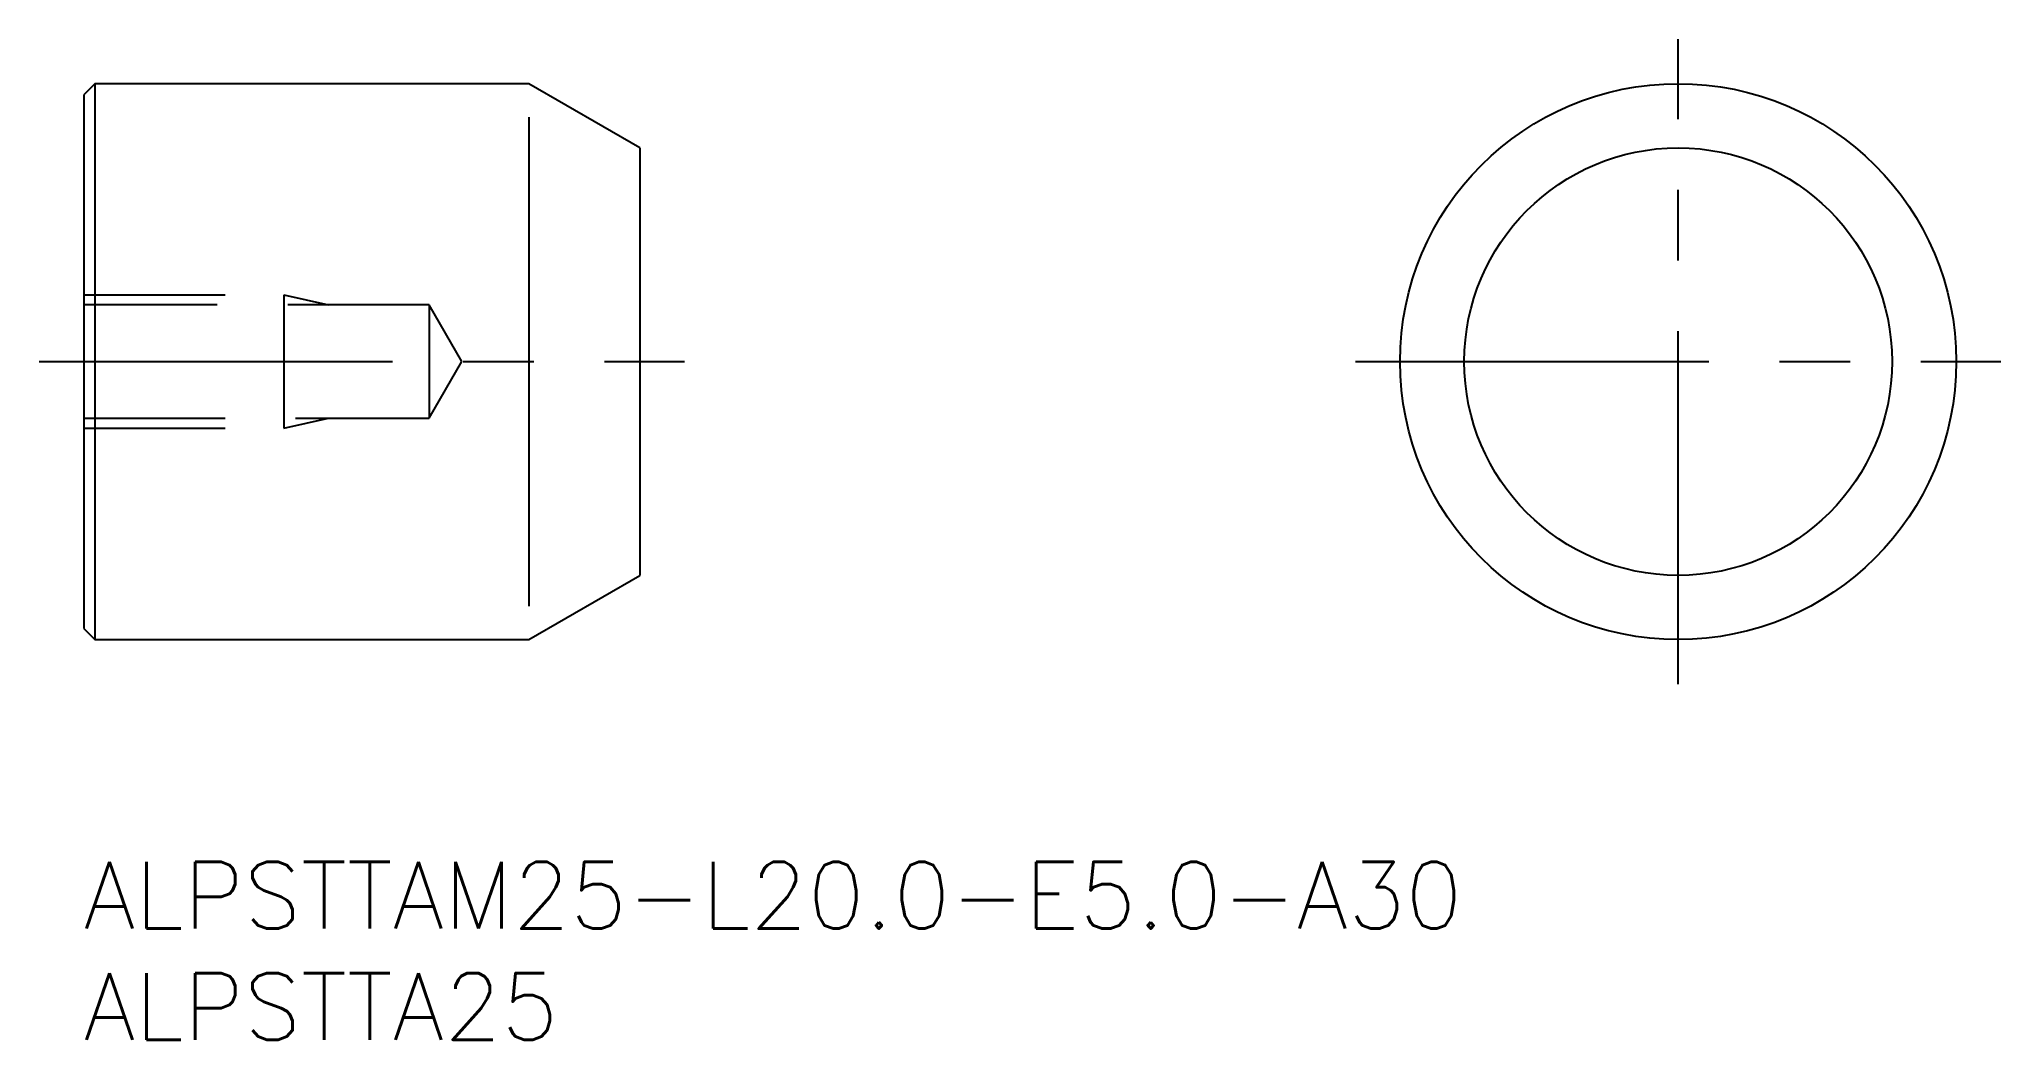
# Model space of a CAD drawing. Extents: x -2 to 86.2, y -8 to 37.
import ezdxf

# ---------------------------------------------------------------- set-up
doc = ezdxf.new("R2010")
doc.units = 0
doc.header["$LTSCALE"] = 0.5
doc.linetypes.add('CENTER', pattern=[50.8, 31.75, -6.35, 6.35, -6.35])
doc.linetypes.add('DASHED', pattern=[19.05, 12.7, -6.35])
for name, color, linetype in [('MSM_CENTER', 1, 'CENTER'), ('MSM_CONTINUOUS', 7, 'CONTINUOUS'), ('MSM_DASHED', 4, 'DASHED'), ('MSM_NARROW', 5, 'CONTINUOUS'), ('MSM_PART_NUMBER', 7, 'CONTINUOUS')]:
    doc.layers.add(name, color=color, linetype=linetype)
doc.styles.get("Standard").update_dxf_attribs({"font": 'txt.shx', "height": 3, "bigfont": 'bigfont.shx'})

# ---------------------------------------------------------------- blocks, each defined once
blk = doc.blocks.new('*U13')
at = {"layer": 'MSM_PART_NUMBER'}
blk.add_text('ALPSTTAM25-L20.0-E5.0-A30', height=3, dxfattribs=at).set_placement((0, -3))
blk = doc.blocks.new('*U14')
at = {"layer": 'MSM_PART_NUMBER'}
blk.add_text('ALPSTTA25', height=3, dxfattribs=at).set_placement((0, -8))

msp = doc.modelspace()

# ---------------------------------------------------------------- linework, layer by layer
at = {"layer": 'MSM_CENTER'}
for p, q in [((71.666, 8), (71.666, 37)), ((-2, 22.5), (27, 22.5)), ((57.166, 22.5), (86.166, 22.5))]:
    msp.add_line(p, q, dxfattribs=at)
at = {"layer": 'MSM_CONTINUOUS'}
for p, q in [((0.5, 35), (0, 34.5)), ((0, 34.5), (0, 10.5)), ((20, 35), (0.5, 35)), ((0.5, 35), (0.5, 10)), ((25, 32.113), (20, 35)), ((25, 32.113), (25, 12.887)), ((20, 10), (25, 12.887)), ((0, 10.5), (0.5, 10)), ((0.5, 10), (20, 10))]:
    msp.add_line(p, q, dxfattribs=at)
for radius in [12.5, 9.613]:
    msp.add_circle((71.666, 22.5), radius, dxfattribs=at)
at = {"layer": 'MSM_DASHED'}
for p, q in [((0, 25.5), (9, 25.5)), ((15.528, 25.05), (0, 25.05)), ((9, 25.5), (9, 19.5)), ((9, 25.5), (11, 25.05)), ((17, 22.5), (15.528, 25.05)), ((15.528, 25.05), (15.528, 19.95)), ((15.528, 19.95), (17, 22.5)), ((0, 19.95), (15.528, 19.95)), ((0, 19.5), (9, 19.5)), ((9, 19.5), (11, 19.95))]:
    msp.add_line(p, q, dxfattribs=at)
at = {"layer": 'MSM_NARROW'}
msp.add_line((20, 33.5), (20, 11.5), dxfattribs=at)

# ---------------------------------------------------------------- block references
at = {"layer": 'MSM_CONTINUOUS'}
for name in ['*U13', '*U14']:
    msp.add_blockref(name, (0, 0), dxfattribs=at)

doc.saveas('drawing.dxf')
